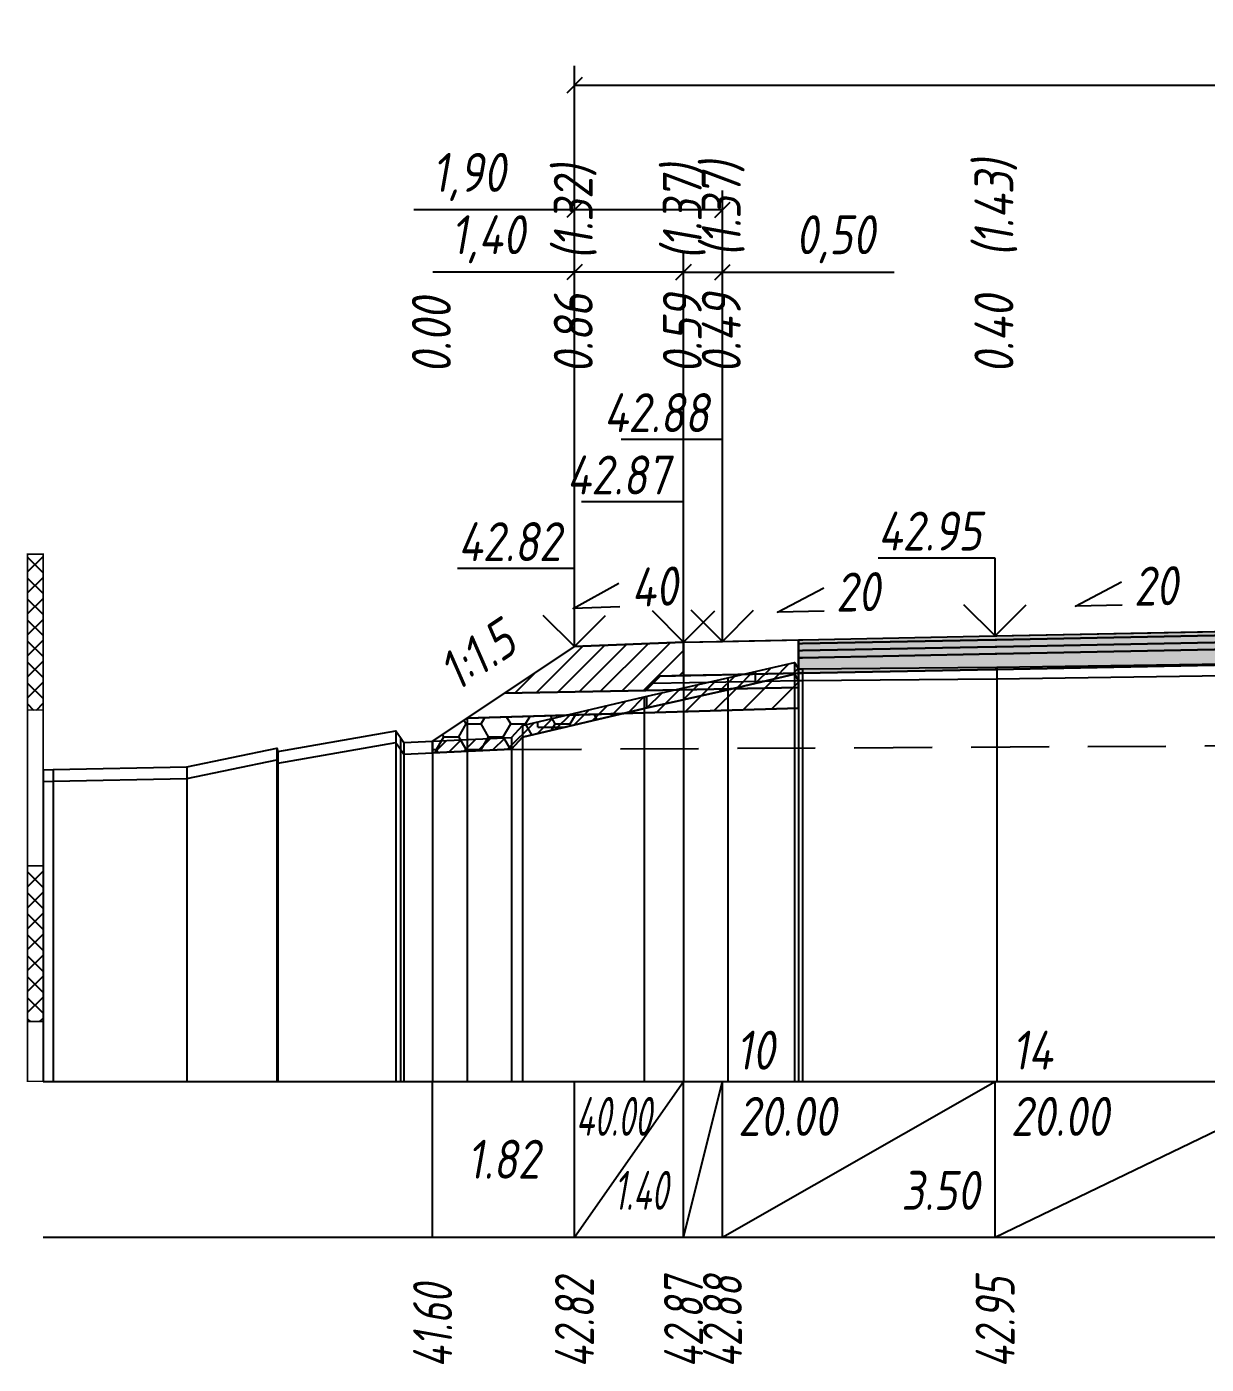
# Model space of a CAD drawing. Extents: x -717 to 1451, y -133302 to 233.
# Drawn here: x 78.9 to 154.7, y -88394.2 to -88308.3 of the extents above; entities that cross this region are included whole.
import ezdxf
from ezdxf.enums import TextEntityAlignment as Align

# ---------------------------------------------------------------- set-up
doc = ezdxf.new("R2010")
doc.units = 0
doc.linetypes.add('штриховая', pattern=[0.75, 0.5, -0.25])
for name, color, linetype in [('Интерполированный поперечник', 2, 'Continuous'), ('Код_514', 1, 'Continuous'), ('Контур_0', 7, 'Continuous'), ('Контур_2521', 7, 'Continuous'), ('Контур_2564', 7, 'Continuous'), ('Контур_2660', 7, 'Continuous'), ('Контур_2665', 7, 'Continuous'), ('Контур_400', 7, 'Continuous'), ('Контур_508', 7, 'Continuous'), ('Контур_512', 7, 'Continuous'), ('Контур_513', 7, 'Continuous'), ('Контур_818', 7, 'Continuous'), ('Красный поперечник', 1, 'Continuous'), ('Линейка абсолютных высот', 7, 'Continuous'), ('Объём_2501', 7, 'Continuous'), ('Объём_2564', 7, 'Continuous'), ('Объём_2650', 7, 'Continuous'), ('Объём_2660', 7, 'Continuous'), ('Объём_2661', 7, 'Continuous'), ('Объём_2665', 7, 'Continuous'), ('Объём_2666', 7, 'Continuous'), ('Объём_2667', 7, 'Continuous'), ('Объём_2668', 7, 'Continuous'), ('Объём_2669', 7, 'Continuous'), ('Объём_2675', 7, 'Continuous'), ('Объём_2753', 7, 'Continuous'), ('Откосы', 7, 'Continuous'), ('Отметки покрытия', 7, 'Continuous'), ('Рабочие отметки', 7, 'Continuous'), ('Рабочие отметки доп.', 7, 'Continuous'), ('Слои выравнивания', 7, 'Continuous'), ('Таблица', 7, 'Continuous'), ('Уклоны проезжей части', 7, 'Continuous'), ('Черный поперечник', 3, 'Continuous')]:
    doc.layers.add(name, color=color, linetype=linetype)
for name, color, linetype, true_color in [('Контур_2540', 2, 'Continuous', 0xffff00), ('Контур_2560', 2, 'Continuous', 0xffff00), ('Контур_2561', 7, 'Continuous', 0xff8040), ('Контур_2562', 3, 'Continuous', 0x00ff00), ('Контур_2563', 7, 'Continuous', 0xff8000), ('Контур_2570', 7, 'Continuous', 0x80ff00), ('Контур_2725', 7, 'Continuous', 0x323232), ('Контур_2736', 4, 'Continuous', 0x00ffff), ('Контур_2737', 4, 'Continuous', 0x00ffff), ('Контур_2738', 4, 'Continuous', 0x00ffff), ('Контур_2739', 4, 'Continuous', 0x00ffff), ('Контур_2741', 4, 'Continuous', 0x00ffff), ('Контур_2742', 4, 'Continuous', 0x00ffff), ('Контур_2743', 4, 'Continuous', 0x00ffff), ('Контур_2744', 7, 'Continuous', 0xa4ffff), ('Контур_2745', 7, 'Continuous', 0xa4ffff), ('Контур_2747', 4, 'Continuous', 0x00ffff), ('Контур_2748', 4, 'Continuous', 0x00ffff), ('Контур_2749', 4, 'Continuous', 0x00ffff), ('Контур_2750', 4, 'Continuous', 0x00ffff), ('Контур_2751', 4, 'Continuous', 0x00ffff), ('Контур_2752', 4, 'Continuous', 0x00ffff), ('Контур_2760', 7, 'Continuous', 0x323232), ('Контур_2761', 7, 'Continuous', 0x323232), ('Контур_2762', 7, 'Continuous', 0x323232), ('Контур_2763', 7, 'Continuous', 0x323232), ('Контур_402', 7, 'Continuous', 0xff6464), ('Контур_703', 4, 'Continuous', 0x00ffff), ('Контур_705', 4, 'Continuous', 0x00ffff), ('Контур_707', 4, 'Continuous', 0x00ffff), ('Контур_720', 131, 'Continuous', 0xaaffff), ('Объём_2500', 7, 'Continuous', 0xc0c0c0), ('Объём_2520', 7, 'Continuous', 0x80ffff), ('Объём_2540', 2, 'Continuous', 0xffff00), ('Объём_2560', 2, 'Continuous', 0xffff00), ('Объём_2561', 7, 'Continuous', 0xff8040), ('Объём_2562', 3, 'Continuous', 0x00ff00), ('Объём_2563', 7, 'Continuous', 0xff8000), ('Объём_2570', 7, 'Continuous', 0x80ff00), ('Объём_2600', 7, 'Continuous', 0x808000), ('Объём_2746', 2, 'Continuous', 0xffff00)]:
    doc.layers.add(name, color=color, linetype=linetype, true_color=true_color)
doc.styles.get("Standard").update_dxf_attribs({"font": 'txt', "height": 2.5})
doc.styles.add('М', font='romand.shx', dxfattribs={"width": 0.8, "oblique": 10, "height": 2.5})
doc.dimstyles.new('ISO-25', dxfattribs={"dimtxt": 2.5, "dimasz": 2.5, "dimexe": 1.25, "dimexo": 0.625, "dimtad": 1, "dimtxsty": 'Standard', "dimcen": 2.5, "dimadec": 0, "dimazin": 0, "dimtfac": 1, "dimtmove": 0, "dimatfit": 3, "dimfxl": 1, "dimarcsym": 0})
pattern_1 = [(45.0000013, (0, 0), (-0.67351924, 0.673519211), []), (135.0000003, (0, 0), (-0.673519222, -0.67351923), [])]

# ---------------------------------------------------------------- blocks, each defined once
blk = doc.blocks.new('_Oblique')
at = {"color": 0, "linetype": 'ByBlock', "lineweight": -2}
blk.add_line((-0.5, -0.5), (0.5, 0.5), dxfattribs=at)
blk = doc.blocks.new('*D1724')
at = {"color": 0, "lineweight": -2, "transparency": 16777216}
for p, q in [((114.107, -88347.523), (114.107, -88322.803)), ((121.107, -88347.243), (121.107, -88322.803)), ((114.107, -88324.053), (105.021, -88324.053)), ((121.107, -88324.053), (114.107, -88324.053))]:
    blk.add_line(p, q, dxfattribs=at)
at = {"layer": 'Defpoints', "color": 0, "transparency": 16777216}
for p in [(121.107, -88324.053), (114.107, -88348.148), (121.107, -88347.868)]:
    blk.add_point(p, dxfattribs=at)
at = {"color": 0, "lineweight": -2, "transparency": 16777216, "rotation": 180}
blk.add_blockref('_Oblique', (114.107, -88324.053), dxfattribs=at)
at = {"color": 0, "lineweight": -2, "transparency": 16777216}
blk.add_blockref('_Oblique', (121.107, -88324.053), dxfattribs=at)
at = {"color": 0, "transparency": 16777216, "insert": (108.562, -88321.94), "char_height": 2.5, "width": 8.75, "attachment_point": 5, "style": 'М'}
blk.add_mtext('1,40', dxfattribs=at)
blk = doc.blocks.new('*D1726')
at = {"color": 0, "lineweight": -2, "transparency": 16777216}
for p, q in [((121.107, -88347.243), (121.107, -88322.803)), ((123.607, -88347.193), (123.607, -88322.803)), ((121.107, -88324.053), (123.607, -88324.053)), ((123.607, -88324.053), (134.619, -88324.053))]:
    blk.add_line(p, q, dxfattribs=at)
at = {"layer": 'Defpoints', "color": 0, "transparency": 16777216}
for p in [(123.607, -88324.053), (121.107, -88347.868), (123.607, -88347.818)]:
    blk.add_point(p, dxfattribs=at)
at = {"color": 0, "lineweight": -2, "transparency": 16777216, "rotation": 180}
blk.add_blockref('_Oblique', (121.107, -88324.053), dxfattribs=at)
at = {"color": 0, "lineweight": -2, "transparency": 16777216}
blk.add_blockref('_Oblique', (123.607, -88324.053), dxfattribs=at)
at = {"color": 0, "transparency": 16777216, "insert": (130.857, -88321.94), "char_height": 2.5, "width": 9.16667, "attachment_point": 5, "style": 'М'}
blk.add_mtext('0,50', dxfattribs=at)
blk = doc.blocks.new('*D1729')
at = {"color": 0, "lineweight": -2, "transparency": 16777216}
for p, q in [((114.107, -88347.523), (114.107, -88318.803)), ((123.607, -88347.193), (123.607, -88318.803)), ((114.107, -88320.053), (103.801, -88320.053)), ((123.607, -88320.053), (114.107, -88320.053))]:
    blk.add_line(p, q, dxfattribs=at)
at = {"layer": 'Defpoints', "color": 0, "transparency": 16777216}
for p in [(123.607, -88320.053), (114.107, -88348.148), (123.607, -88347.818)]:
    blk.add_point(p, dxfattribs=at)
at = {"color": 0, "lineweight": -2, "transparency": 16777216, "rotation": 180}
blk.add_blockref('_Oblique', (114.107, -88320.053), dxfattribs=at)
at = {"color": 0, "lineweight": -2, "transparency": 16777216}
blk.add_blockref('_Oblique', (123.607, -88320.053), dxfattribs=at)
at = {"color": 0, "transparency": 16777216, "insert": (107.341, -88317.94), "char_height": 2.5, "width": 8.75, "attachment_point": 5, "style": 'М'}
blk.add_mtext('1,90', dxfattribs=at)
blk = doc.blocks.new('*D1730')
at = {"color": 0, "lineweight": -2, "transparency": 16777216}
for p, q in [((114.107, -88347.523), (114.107, -88310.803)), ((209.607, -88347.523), (209.607, -88310.803)), ((114.107, -88312.053), (209.607, -88312.053))]:
    blk.add_line(p, q, dxfattribs=at)
at = {"layer": 'Defpoints', "color": 0, "transparency": 16777216}
for p in [(209.607, -88312.053), (114.107, -88348.148), (209.607, -88348.148)]:
    blk.add_point(p, dxfattribs=at)
at = {"color": 0, "lineweight": -2, "transparency": 16777216, "rotation": 180}
blk.add_blockref('_Oblique', (114.107, -88312.053), dxfattribs=at)
at = {"color": 0, "lineweight": -2, "transparency": 16777216}
blk.add_blockref('_Oblique', (209.607, -88312.053), dxfattribs=at)
at = {"color": 0, "transparency": 16777216, "insert": (161.857, -88309.94), "char_height": 2.5, "width": 10.41667, "attachment_point": 5, "style": 'М'}
blk.add_mtext('19,10', dxfattribs=at)

msp = doc.modelspace()

# ---------------------------------------------------------------- hatches: boundary and pattern name
at = {"transparency": 33554681}
h = msp.add_hatch(dxfattribs=at)
h.set_pattern_fill('ANGLE', color=256)
h.set_pattern_definition([(0, (0, 0), (0, 6.985), [5.08, -1.905]), (90, (0, 0), (-6.985, 4e-16), [5.08, -1.905])])
h.paths.add_polyline_path([(128.49, -88350.274), (128.227, -88349.87), (123.961, -88350.857), (118.587, -88352.069), (110.77, -88353.9), (110.057, -88354.674), (105, -88354.907), (105, -88354.157), (110.057, -88353.924), (110.77, -88353.15), (118.587, -88351.319), (123.961, -88350.107), (128.227, -88349.12), (128.49, -88349.524)])
at = {"layer": 'Линейка абсолютных высот'}
h = msp.add_hatch(dxfattribs=at)
h.set_pattern_fill('ANSI37', scale=0.3, style=0)
h.set_pattern_definition(pattern_1)
h.paths.add_polyline_path([(80, -88352.164), (80, -88342.164), (79, -88342.164), (79, -88352.164)])
h = msp.add_hatch(dxfattribs=at)
h.set_pattern_fill('ANSI37', scale=0.3, style=0)
h.set_pattern_definition(pattern_1)
h.paths.add_polyline_path([(80, -88372.164), (80, -88362.164), (79, -88362.164), (79, -88372.164)])
at = {"layer": 'Объём_2563'}
h = msp.add_hatch(dxfattribs=at)
h.set_pattern_fill('ANSI31', color=256, scale=0.3)
h.paths.add_polyline_path([(114.107, -88348.085), (121.107, -88347.805), (121.107, -88349.955), (119.607, -88349.985), (118.689, -88350.903), (109.607, -88351.085)])
at = {"layer": 'Объём_2570'}
h = msp.add_hatch(dxfattribs=at)
h.set_pattern_fill('ANSI31', color=256, scale=0.2)
h.paths.add_polyline_path([(128.49, -88350.274), (128.227, -88349.87), (123.961, -88350.857), (118.587, -88352.069), (110.77, -88353.9), (110.057, -88354.674), (105, -88354.907), (105, -88354.157), (110.057, -88353.924), (110.77, -88353.15), (118.587, -88351.319), (123.961, -88350.107), (128.227, -88349.12), (128.49, -88349.524)])
at = {"layer": 'Объём_2600'}
h = msp.add_hatch(dxfattribs=at)
h.set_pattern_fill('ANSI31', color=6, scale=0.4)
h.paths.add_polyline_path([(118.587, -88352.069), (123.961, -88350.857), (128.227, -88349.87), (128.49, -88350.274), (128.49, -88352.041), (117.268, -88352.378)])
h = msp.add_hatch(dxfattribs=at)
h.set_pattern_fill('HONEY', color=5, scale=0.3)
h.paths.add_polyline_path([(105, -88354.157), (107.216, -88352.679), (117.268, -88352.378), (110.77, -88353.9), (110.057, -88354.674), (105, -88354.907)])
at = {"layer": 'Слои выравнивания'}
for color, points in [(2, [(128.49, -88347.657), (128.753, -88347.652), (141.107, -88347.405), (141.211, -88347.403), (157.323, -88347.081), (158.503, -88347.057), (158.503, -88347.307), (157.323, -88347.331), (141.211, -88347.653), (141.107, -88347.655), (128.753, -88347.902), (128.49, -88347.907)]), (3, [(128.49, -88347.907), (128.753, -88347.902), (141.107, -88347.655), (141.211, -88347.653), (157.323, -88347.331), (158.503, -88347.307), (158.503, -88347.757), (157.323, -88347.781), (141.211, -88348.103), (141.107, -88348.105), (128.753, -88348.352), (128.49, -88348.357)]), (4, [(128.49, -88348.357), (128.753, -88348.352), (141.107, -88348.105), (141.211, -88348.103), (157.323, -88347.781), (158.503, -88347.757), (158.503, -88348.207), (157.323, -88348.231), (141.211, -88348.553), (141.107, -88348.555), (128.753, -88348.802), (128.49, -88348.807)]), (5, [(128.49, -88348.807), (128.753, -88348.802), (141.107, -88348.555), (141.211, -88348.553), (157.323, -88348.231), (158.503, -88348.207), (158.503, -88349.207), (157.323, -88349.231), (141.211, -88349.553), (141.107, -88349.555), (128.753, -88349.802), (128.49, -88349.807)])]:
    msp.add_hatch(color=color, dxfattribs=at).paths.add_polyline_path(points)

# ---------------------------------------------------------------- linework, layer by layer
at = {"layer": 'Интерполированный поперечник', "linetype": 'штриховая', "ltscale": 10, "flags": 128}
msp.add_lwpolyline([(109.566, -88354.701), (209.047, -88354.169)], dxfattribs=at)
at = {"layer": 'Код_514'}
for p, q in [((105, -88386), (105, -88376)), ((114.107, -88386), (114.107, -88376)), ((114.107, -88386), (121.107, -88376)), ((121.107, -88386), (121.107, -88376)), ((121.107, -88386), (123.607, -88376)), ((123.607, -88386), (123.607, -88376)), ((123.607, -88386), (141.107, -88376)), ((141.107, -88386), (141.107, -88376)), ((141.107, -88386), (161.857, -88376))]:
    msp.add_line(p, q, dxfattribs=at)
at = {"layer": 'Контур_0', "flags": 128}
for points in [[(123.607, -88349.905), (121.107, -88349.955), (121.107, -88347.805), (128.49, -88347.657), (128.49, -88349.807), (123.607, -88349.905), (123.607, -88349.905)], [(114.107, -88348.085), (105, -88354.157), (105, -88354.157), (105, -88354.157), (105, -88354.157), (105, -88354.157), (105, -88354.157), (105, -88354.157), (105, -88354.157), (105, -88354.157), (105, -88354.157), (105, -88354.157), (105, -88354.157), (105, -88354.157), (105, -88354.157), (105, -88354.157)], [(114.107, -88348.085), (105, -88354.157), (105, -88354.157), (105, -88354.157), (105, -88354.157), (105, -88354.157), (105, -88354.157), (105, -88354.157), (105, -88354.157), (105, -88354.157), (105, -88354.157), (105, -88354.157), (105, -88354.157), (105, -88354.157), (105, -88354.157), (105, -88354.157), (105, -88354.157), (105, -88354.157), (105, -88354.157), (105, -88354.157), (105, -88354.157), (105, -88354.157), (105, -88354.157), (105, -88354.157), (105, -88354.157), (105, -88354.157), (105, -88354.157), (105, -88354.157), (105, -88354.157), (105, -88354.157)], [(109.607, -88351.085), (118.689, -88350.903), (119.607, -88349.985), (121.107, -88349.955)], [(119.607, -88349.985), (128.49, -88349.807), (128.49, -88350.707), (118.689, -88350.903), (119.607, -88349.985), (119.607, -88349.985)]]:
    msp.add_lwpolyline(points, dxfattribs=at)
at = {"layer": 'Контур_2521', "color": 250, "flags": 128}
msp.add_lwpolyline([(119.148, -88350.444), (128.49, -88350.257)], dxfattribs=at)
at = {"layer": 'Контур_2540', "flags": 128}
msp.add_lwpolyline([(118.689, -88350.903), (128.49, -88350.707), (128.49, -88352.041), (107.216, -88352.679), (109.607, -88351.085), (118.689, -88350.903), (118.689, -88350.903)], dxfattribs=at)
at = {"layer": 'Контур_2560', "flags": 128}
msp.add_lwpolyline([(114.107, -88348.085), (114.107, -88348.085), (114.107, -88348.085), (121.107, -88347.805)], dxfattribs=at)
at = {"layer": 'Контур_2561', "flags": 128}
msp.add_lwpolyline([(121.107, -88347.805), (121.107, -88347.805), (114.107, -88348.085), (114.107, -88348.085), (121.107, -88347.805)], dxfattribs=at)
at = {"layer": 'Контур_2562', "flags": 128}
msp.add_lwpolyline([(114.107, -88348.085), (114.107, -88348.085), (114.107, -88348.085), (114.107, -88348.085), (114.107, -88348.085)], dxfattribs=at)
at = {"layer": 'Контур_2563', "flags": 128}
msp.add_lwpolyline([(114.107, -88348.085), (121.107, -88347.805), (121.107, -88349.955), (119.607, -88349.985), (118.689, -88350.903), (109.607, -88351.085), (114.107, -88348.085), (114.107, -88348.085)], dxfattribs=at)
at = {"layer": 'Контур_2564', "flags": 128}
msp.add_lwpolyline([(114.107, -88348.085), (121.107, -88347.805)], dxfattribs=at)
at = {"layer": 'Контур_2570', "flags": 128}
msp.add_lwpolyline([(80, -88356.75), (80.639, -88356.73), (89.233, -88356.554), (95.01, -88355.354), (95.075, -88355.583), (102.649, -88354.241), (102.941, -88354.685), (103.149, -88354.992), (110.057, -88354.674), (110.77, -88353.9), (118.587, -88352.069), (123.961, -88350.857), (128.227, -88349.87), (128.49, -88350.274), (128.753, -88350.27), (141.211, -88350.154), (157.323, -88349.929)], dxfattribs=at)
at = {"layer": 'Контур_2660', "flags": 128}
msp.add_lwpolyline([(107.216, -88352.679), (128.49, -88352.041)], dxfattribs=at)
at = {"layer": 'Контур_2665', "flags": 128}
msp.add_lwpolyline([(114.107, -88348.085), (114.107, -88348.085)], dxfattribs=at)
at = {"layer": 'Контур_2725', "flags": 128}
msp.add_lwpolyline([(128.49, -88349.807), (128.753, -88349.802), (141.107, -88349.555), (141.211, -88349.553), (157.323, -88349.231), (158.503, -88349.207), (158.503, -88349.257), (159.634, -88349.235), (159.634, -88349.285), (160.765, -88349.262), (161.857, -88349.288), (163.24, -88349.322), (182.607, -88349.773), (186.597, -88349.866)], dxfattribs=at)
at = {"layer": 'Контур_2736', "flags": 128}
msp.add_lwpolyline([(114.107, -88348.085), (105, -88354.157)], dxfattribs=at)
at = {"layer": 'Контур_2737', "flags": 128}
msp.add_lwpolyline([(105, -88354.157), (105, -88354.157)], dxfattribs=at)
at = {"layer": 'Контур_2738', "flags": 128}
msp.add_lwpolyline([(105, -88354.157), (105, -88354.157)], dxfattribs=at)
at = {"layer": 'Контур_2739', "flags": 128}
msp.add_lwpolyline([(105, -88354.157), (105, -88354.157)], dxfattribs=at)
at = {"layer": 'Контур_2741', "flags": 128}
msp.add_lwpolyline([(105, -88354.157), (105, -88354.157)], dxfattribs=at)
at = {"layer": 'Контур_2742', "flags": 128}
msp.add_lwpolyline([(105, -88354.157), (105, -88354.157)], dxfattribs=at)
at = {"layer": 'Контур_2743', "flags": 128}
msp.add_lwpolyline([(105, -88354.157), (105, -88354.157)], dxfattribs=at)
at = {"layer": 'Контур_2744', "flags": 128}
msp.add_lwpolyline([(105, -88354.157), (105, -88354.157)], dxfattribs=at)
msp.add_lwpolyline([(105, -88354.157), (105, -88354.157)], dxfattribs=at)
msp.add_lwpolyline([(105, -88354.157), (105, -88354.157)], dxfattribs=at)
msp.add_lwpolyline([(105, -88354.157), (105, -88354.157)], dxfattribs=at)
msp.add_lwpolyline([(105, -88354.157), (105, -88354.157)], dxfattribs=at)
msp.add_lwpolyline([(105, -88354.157), (105, -88354.157)], dxfattribs=at)
at = {"layer": 'Контур_2745', "flags": 128}
msp.add_lwpolyline([(105, -88354.157), (105, -88354.157)], dxfattribs=at)
msp.add_lwpolyline([(105, -88354.157), (105, -88354.157)], dxfattribs=at)
msp.add_lwpolyline([(105, -88354.157), (105, -88354.157)], dxfattribs=at)
msp.add_lwpolyline([(105, -88354.157), (105, -88354.157)], dxfattribs=at)
msp.add_lwpolyline([(105, -88354.157), (105, -88354.157)], dxfattribs=at)
msp.add_lwpolyline([(105, -88354.157), (105, -88354.157)], dxfattribs=at)
at = {"layer": 'Контур_2747', "flags": 128}
msp.add_lwpolyline([(105, -88354.157), (105, -88354.157)], dxfattribs=at)
at = {"layer": 'Контур_2748', "flags": 128}
msp.add_lwpolyline([(105, -88354.157), (105, -88354.157)], dxfattribs=at)
at = {"layer": 'Контур_2749', "flags": 128}
msp.add_lwpolyline([(105, -88354.157), (105, -88354.157)], dxfattribs=at)
at = {"layer": 'Контур_2750', "flags": 128}
msp.add_lwpolyline([(105, -88354.157), (105, -88354.157)], dxfattribs=at)
at = {"layer": 'Контур_2751', "flags": 128}
msp.add_lwpolyline([(105, -88354.157), (105, -88354.157)], dxfattribs=at)
at = {"layer": 'Контур_2752', "flags": 128}
msp.add_lwpolyline([(105, -88354.157), (105, -88354.157)], dxfattribs=at)
at = {"layer": 'Контур_2760', "flags": 128}
msp.add_lwpolyline([(128.49, -88347.657), (128.753, -88347.652), (141.107, -88347.405), (141.211, -88347.403), (157.323, -88347.081), (158.503, -88347.057), (159.634, -88347.035), (160.765, -88347.012), (161.857, -88346.99), (163.24, -88347.018), (182.607, -88347.405), (186.597, -88347.485)], dxfattribs=at)
at = {"layer": 'Контур_2761', "flags": 128}
msp.add_lwpolyline([(128.49, -88347.907), (128.753, -88347.902), (141.107, -88347.655), (141.211, -88347.653), (157.323, -88347.331), (158.503, -88347.307), (159.634, -88347.285), (160.765, -88347.262), (161.857, -88347.24), (163.24, -88347.268), (182.607, -88347.655), (186.597, -88347.735)], dxfattribs=at)
at = {"layer": 'Контур_2762', "flags": 128}
msp.add_lwpolyline([(128.49, -88348.357), (128.753, -88348.352), (141.107, -88348.105), (141.211, -88348.103), (157.323, -88347.781), (158.503, -88347.757), (159.634, -88347.735), (160.765, -88347.712), (161.857, -88347.69), (163.24, -88347.718), (182.607, -88348.105), (186.597, -88348.185)], dxfattribs=at)
at = {"layer": 'Контур_2763', "flags": 128}
msp.add_lwpolyline([(128.49, -88348.807), (128.753, -88348.802), (141.107, -88348.555), (141.211, -88348.553), (157.323, -88348.231), (158.503, -88348.207), (159.634, -88348.185), (160.765, -88348.162), (161.857, -88348.14), (163.24, -88348.168), (182.607, -88348.555), (186.597, -88348.635)], dxfattribs=at)
at = {"layer": 'Контур_400', "flags": 128}
msp.add_lwpolyline([(121.107, -88347.805), (123.607, -88347.755), (123.607, -88347.755), (123.607, -88347.755), (123.607, -88347.755), (123.607, -88347.755), (123.607, -88347.755), (141.107, -88347.405), (161.857, -88346.99)], dxfattribs=at)
at = {"layer": 'Контур_402', "flags": 128}
msp.add_lwpolyline([(107.216, -88352.679), (128.49, -88352.041), (128.49, -88349.807), (158.503, -88349.207), (158.503, -88349.257), (159.634, -88349.235), (159.634, -88349.285), (160.765, -88349.262), (161.857, -88349.288), (163.24, -88349.322), (186.597, -88349.866), (186.597, -88351.782), (214.611, -88352.623)], dxfattribs=at)
at = {"layer": 'Контур_508', "flags": 128}
msp.add_lwpolyline([(105, -88354.157), (107.216, -88352.679), (128.49, -88352.041), (128.49, -88349.807), (158.503, -88349.207), (158.503, -88349.257), (159.634, -88349.235), (159.634, -88349.285), (160.765, -88349.262), (161.857, -88349.288), (163.24, -88349.322), (186.597, -88349.866), (186.597, -88351.782), (214.611, -88352.623), (217.613, -88354.624), (217.916, -88354.624), (219.916, -88354.624), (220.219, -88354.624), (223.666, -88352.326), (223.666, -88351.124), (224.438, -88350.61)], dxfattribs=at)
at = {"layer": 'Контур_512', "flags": 128}
msp.add_lwpolyline([(105, -88354.157), (107.216, -88352.679), (128.49, -88352.041)], dxfattribs=at)
at = {"layer": 'Контур_513', "flags": 128}
msp.add_lwpolyline([(105, -88354.157), (107.216, -88352.679), (128.49, -88352.041), (128.49, -88349.807), (158.503, -88349.207), (158.503, -88349.257), (159.634, -88349.235), (159.634, -88349.285), (160.765, -88349.262), (161.857, -88349.288), (163.24, -88349.322), (186.597, -88349.866), (186.597, -88351.782), (214.611, -88352.623), (217.613, -88354.624), (217.916, -88354.624), (219.916, -88354.624), (220.219, -88354.624), (223.666, -88352.326), (223.666, -88351.124), (224.438, -88350.61)], dxfattribs=at)
at = {"layer": 'Контур_703', "flags": 128}
for points in [[(114.107, -88348.085), (105, -88354.157)], [(105, -88354.157), (105, -88354.157)]]:
    msp.add_lwpolyline(points, dxfattribs=at)
at = {"layer": 'Контур_705', "flags": 128}
msp.add_lwpolyline([(105, -88354.157), (105, -88354.157)], dxfattribs=at)
at = {"layer": 'Контур_707', "flags": 128}
msp.add_lwpolyline([(105, -88354.157), (105, -88354.157)], dxfattribs=at)
at = {"layer": 'Контур_720', "flags": 128}
msp.add_lwpolyline([(105, -88354.157), (105, -88354.157)], dxfattribs=at)
at = {"layer": 'Контур_818', "flags": 128}
msp.add_lwpolyline([(105, -88354.907), (110.057, -88354.674), (110.77, -88353.9), (118.587, -88352.069), (123.961, -88350.857), (128.227, -88349.87), (128.49, -88350.274), (128.753, -88350.27), (141.211, -88350.154), (157.323, -88349.929)], dxfattribs=at)
at = {"layer": 'Красный поперечник'}
for p, q in [((121.107, -88347.805), (123.607, -88347.755)), ((123.607, -88347.755), (141.107, -88347.405)), ((141.107, -88347.405), (161.857, -88346.99)), ((105, -88354.157), (114.107, -88348.085)), ((114.107, -88348.085), (121.107, -88347.805)), ((128.49, -88352.041), (128.49, -88376)), ((107.216, -88352.679), (107.216, -88376)), ((105, -88354.157), (105, -88376))]:
    msp.add_line(p, q, dxfattribs=at)
at = {"layer": 'Линейка абсолютных высот', "color": 7, "const_width": 0.1, "flags": 128}
for points in [[(80, -88352.164), (80, -88342.164), (79, -88342.164), (79, -88352.164), (80, -88352.164)], [(80, -88362.164), (80, -88352.164), (79, -88352.164), (79, -88362.164), (80, -88362.164)], [(80, -88372.164), (80, -88362.164), (79, -88362.164), (79, -88372.164), (80, -88372.164)], [(80, -88376), (80, -88372.164), (79, -88372.164), (79, -88376), (80, -88376)]]:
    msp.add_lwpolyline(points, dxfattribs=at)
at = {"layer": 'Объём_2500', "flags": 128}
msp.add_lwpolyline([(123.607, -88349.905), (121.107, -88349.955), (121.107, -88347.805), (128.49, -88347.657), (128.49, -88349.807), (123.607, -88349.905), (123.607, -88349.905)], dxfattribs=at)
at = {"layer": 'Объём_2501', "flags": 128}
msp.add_lwpolyline([(121.107, -88347.805), (123.607, -88347.755), (123.607, -88347.755), (123.607, -88347.755), (123.607, -88347.755), (123.607, -88347.755), (123.607, -88347.755), (141.107, -88347.405), (161.857, -88346.99)], dxfattribs=at)
at = {"layer": 'Объём_2520', "color": 250, "flags": 128}
msp.add_lwpolyline([(119.607, -88349.985), (128.49, -88349.807), (128.49, -88350.707), (118.689, -88350.903), (119.607, -88349.985), (119.607, -88349.985)], dxfattribs=at)
at = {"layer": 'Объём_2540', "flags": 128}
msp.add_lwpolyline([(118.689, -88350.903), (128.49, -88350.707), (128.49, -88352.041), (107.216, -88352.679), (109.607, -88351.085), (118.689, -88350.903), (118.689, -88350.903)], dxfattribs=at)
at = {"layer": 'Объём_2560', "flags": 128}
msp.add_lwpolyline([(114.107, -88348.085), (114.107, -88348.085), (114.107, -88348.085), (121.107, -88347.805)], dxfattribs=at)
at = {"layer": 'Объём_2561', "flags": 128}
msp.add_lwpolyline([(121.107, -88347.805), (121.107, -88347.805), (114.107, -88348.085), (114.107, -88348.085), (121.107, -88347.805)], dxfattribs=at)
at = {"layer": 'Объём_2562', "flags": 128}
msp.add_lwpolyline([(114.107, -88348.085), (114.107, -88348.085), (114.107, -88348.085), (114.107, -88348.085), (114.107, -88348.085)], dxfattribs=at)
at = {"layer": 'Объём_2563', "color": 250, "flags": 128}
msp.add_lwpolyline([(114.107, -88348.085), (121.107, -88347.805), (121.107, -88349.955), (119.607, -88349.985), (118.689, -88350.903), (109.607, -88351.085), (114.107, -88348.085), (114.107, -88348.085)], dxfattribs=at)
at = {"layer": 'Объём_2564', "flags": 128}
msp.add_lwpolyline([(114.107, -88348.085), (121.107, -88347.805)], dxfattribs=at)
at = {"layer": 'Объём_2570', "flags": 128}
msp.add_lwpolyline([(128.49, -88350.274), (128.49, -88350.274), (128.49, -88350.274), (128.227, -88349.87), (123.961, -88350.857), (118.587, -88352.069), (110.77, -88353.9), (110.057, -88354.674), (105, -88354.907), (105, -88354.157), (110.057, -88353.924), (110.77, -88353.15), (118.587, -88351.319), (123.961, -88350.107), (128.227, -88349.12), (128.49, -88349.524), (128.49, -88349.524), (128.49, -88349.524), (128.49, -88349.524), (128.49, -88350.274), (128.49, -88350.274), (128.49, -88350.274)], dxfattribs=at)
at = {"layer": 'Объём_2600', "color": 5, "flags": 128}
msp.add_lwpolyline([(105, -88354.157), (107.216, -88352.679), (117.268, -88352.378), (110.77, -88353.9), (110.057, -88354.674), (105, -88354.907), (105, -88354.157), (105, -88354.157)], dxfattribs=at)
at = {"layer": 'Объём_2650', "color": 6, "flags": 128}
msp.add_lwpolyline([(118.587, -88352.069), (123.961, -88350.857), (128.227, -88349.87), (128.49, -88350.274), (128.49, -88352.041), (117.268, -88352.378), (118.587, -88352.069), (118.587, -88352.069)], dxfattribs=at)
at = {"layer": 'Объём_2660', "flags": 128}
msp.add_lwpolyline([(107.216, -88352.679), (128.49, -88352.041)], dxfattribs=at)
at = {"layer": 'Объём_2661', "flags": 128}
msp.add_lwpolyline([(114.107, -88348.085), (105, -88354.157)], dxfattribs=at)
at = {"layer": 'Объём_2665', "flags": 128}
msp.add_lwpolyline([(114.107, -88348.085), (114.107, -88348.085)], dxfattribs=at)
at = {"layer": 'Объём_2666', "flags": 128}
msp.add_lwpolyline([(114.107, -88348.085), (105, -88354.157)], dxfattribs=at)
at = {"layer": 'Объём_2667', "flags": 128}
msp.add_lwpolyline([(105, -88354.157), (105, -88354.157)], dxfattribs=at)
msp.add_lwpolyline([(105, -88354.157), (105, -88354.157)], dxfattribs=at)
at = {"layer": 'Объём_2668', "flags": 128}
msp.add_lwpolyline([(105, -88354.157), (105, -88354.157)], dxfattribs=at)
msp.add_lwpolyline([(105, -88354.157), (105, -88354.157)], dxfattribs=at)
at = {"layer": 'Объём_2669', "flags": 128}
msp.add_lwpolyline([(105, -88354.157), (105, -88354.157)], dxfattribs=at)
msp.add_lwpolyline([(105, -88354.157), (105, -88354.157)], dxfattribs=at)
at = {"layer": 'Объём_2675', "flags": 128}
msp.add_lwpolyline([(105, -88354.157), (105, -88354.157)], dxfattribs=at)
msp.add_lwpolyline([(105, -88354.157), (105, -88354.157)], dxfattribs=at)
msp.add_lwpolyline([(105, -88354.157), (105, -88354.157)], dxfattribs=at)
msp.add_lwpolyline([(105, -88354.157), (105, -88354.157)], dxfattribs=at)
msp.add_lwpolyline([(105, -88354.157), (105, -88354.157)], dxfattribs=at)
msp.add_lwpolyline([(105, -88354.157), (105, -88354.157)], dxfattribs=at)
msp.add_lwpolyline([(105, -88354.157), (105, -88354.157)], dxfattribs=at)
msp.add_lwpolyline([(105, -88354.157), (105, -88354.157)], dxfattribs=at)
msp.add_lwpolyline([(105, -88354.157), (105, -88354.157)], dxfattribs=at)
msp.add_lwpolyline([(105, -88354.157), (105, -88354.157)], dxfattribs=at)
msp.add_lwpolyline([(105, -88354.157), (105, -88354.157)], dxfattribs=at)
msp.add_lwpolyline([(105, -88354.157), (105, -88354.157)], dxfattribs=at)
at = {"layer": 'Объём_2746', "flags": 128}
msp.add_lwpolyline([(123.961, -88350.857), (128.227, -88349.87), (128.49, -88350.274), (128.49, -88352.041), (117.268, -88352.378), (118.587, -88352.069), (123.961, -88350.857), (123.961, -88350.857)], dxfattribs=at)
at = {"layer": 'Объём_2753', "flags": 128}
msp.add_lwpolyline([(128.49, -88347.657), (128.49, -88347.657)], dxfattribs=at)
at = {"layer": 'Откосы', "color": 1, "flags": 128}
for points in [[(117.019, -88345.528), (114.021, -88345.648), (116.959, -88344.029)], [(130.132, -88345.813), (127.132, -88345.873), (130.102, -88344.314)], [(149.257, -88345.431), (146.257, -88345.491), (149.227, -88343.931)]]:
    msp.add_lwpolyline(points, dxfattribs=at)
at = {"layer": 'Отметки покрытия', "color": 1}
for p, q in [((123.607, -88334.805), (117.107, -88334.805)), ((123.607, -88347.755), (123.607, -88334.805)), ((121.107, -88338.805), (114.557, -88338.805)), ((121.107, -88347.805), (121.107, -88338.805)), ((141.107, -88342.405), (133.607, -88342.405)), ((141.107, -88347.405), (141.107, -88342.405)), ((114.107, -88343.085), (106.607, -88343.085)), ((114.107, -88348.085), (114.107, -88343.085)), ((114.107, -88348.085), (112.107, -88346.085)), ((114.107, -88348.085), (116.107, -88346.085)), ((121.107, -88347.805), (119.107, -88345.805)), ((121.107, -88347.805), (123.107, -88345.805)), ((123.607, -88347.755), (121.607, -88345.755)), ((123.607, -88347.755), (125.607, -88345.755)), ((141.107, -88347.405), (139.107, -88345.405)), ((141.107, -88347.405), (143.107, -88345.405))]:
    msp.add_line(p, q, dxfattribs=at)
at = {"layer": 'Слои выравнивания'}
for p, q in [((128.49, -88347.657), (128.49, -88376)), ((121.107, -88347.805), (121.107, -88376))]:
    msp.add_line(p, q, dxfattribs=at)
at = {"layer": 'Слои выравнивания', "color": 2, "flags": 128}
msp.add_lwpolyline([(128.49, -88347.657), (128.753, -88347.652), (141.107, -88347.405), (141.211, -88347.403), (157.323, -88347.081), (158.503, -88347.057), (158.503, -88347.307), (157.323, -88347.331), (141.211, -88347.653), (141.107, -88347.655), (128.753, -88347.902), (128.49, -88347.907)], close=True, dxfattribs=at)
at = {"layer": 'Слои выравнивания', "color": 3, "flags": 128}
msp.add_lwpolyline([(128.49, -88347.907), (128.753, -88347.902), (141.107, -88347.655), (141.211, -88347.653), (157.323, -88347.331), (158.503, -88347.307), (158.503, -88347.757), (157.323, -88347.781), (141.211, -88348.103), (141.107, -88348.105), (128.753, -88348.352), (128.49, -88348.357)], close=True, dxfattribs=at)
at = {"layer": 'Слои выравнивания', "color": 4, "flags": 128}
msp.add_lwpolyline([(128.49, -88348.357), (128.753, -88348.352), (141.107, -88348.105), (141.211, -88348.103), (157.323, -88347.781), (158.503, -88347.757), (158.503, -88348.207), (157.323, -88348.231), (141.211, -88348.553), (141.107, -88348.555), (128.753, -88348.802), (128.49, -88348.807)], close=True, dxfattribs=at)
at = {"layer": 'Слои выравнивания', "color": 5, "flags": 128}
msp.add_lwpolyline([(128.49, -88348.807), (128.753, -88348.802), (141.107, -88348.555), (141.211, -88348.553), (157.323, -88348.231), (158.503, -88348.207), (158.503, -88349.207), (157.323, -88349.231), (141.211, -88349.553), (141.107, -88349.555), (128.753, -88349.802), (128.49, -88349.807)], close=True, dxfattribs=at)
at = {"layer": 'Таблица'}
for p, q in [((80, -88376), (249.438, -88376)), ((80, -88386), (249.438, -88386))]:
    msp.add_line(p, q, dxfattribs=at)
at = {"layer": 'Черный поперечник', "color": 7}
for p, q in [((128.227, -88349.12), (128.227, -88376)), ((141.211, -88349.404), (141.211, -88376)), ((123.961, -88350.107), (123.961, -88376)), ((128.49, -88349.524), (128.49, -88376)), ((128.753, -88349.52), (128.753, -88376)), ((118.587, -88351.319), (118.587, -88376)), ((102.649, -88353.491), (102.649, -88376)), ((110.77, -88353.15), (110.77, -88376)), ((95.01, -88354.604), (95.01, -88376)), ((102.941, -88353.935), (102.941, -88376)), ((103.149, -88354.242), (103.149, -88376)), ((110.057, -88353.924), (110.057, -88376)), ((95.075, -88354.833), (95.075, -88376)), ((80, -88356), (80, -88376)), ((80.639, -88355.98), (80.639, -88376)), ((89.233, -88355.804), (89.233, -88376))]:
    msp.add_line(p, q, dxfattribs=at)
at = {"layer": 'Черный поперечник', "flags": 128}
msp.add_lwpolyline([(80, -88356), (80.639, -88355.98), (89.233, -88355.804), (95.01, -88354.604), (95.075, -88354.833), (102.649, -88353.491), (102.941, -88353.935), (103.149, -88354.242), (110.057, -88353.924), (110.77, -88353.15), (118.587, -88351.319), (123.961, -88350.107), (128.227, -88349.12), (128.49, -88349.524), (128.753, -88349.52), (141.211, -88349.404), (157.323, -88349.179)], dxfattribs=at)

# ---------------------------------------------------------------- texts
at = {"layer": 'Код_514', "style": 'М', "oblique": 10}
for s, width, p in [('40.00', 0.6, (114.19, -88377)), ('20.00', 0.8, (124.607, -88377)), ('20.00', 0.8, (142.107, -88377))]:
    msp.add_text(s, height=2.5, dxfattribs=dict(at, width=width)).set_placement(p, align=Align.TOP_LEFT)
at = {"layer": 'Код_514', "style": 'М', "oblique": 10, "width": 0.8}
msp.add_text('1.82', height=2.5, dxfattribs=at).set_placement((109.554, -88381), align=Align.MIDDLE_CENTER)
at = {"layer": 'Код_514', "style": 'М', "oblique": 10}
for s, width, p in [('1.40', 0.6, (120.107, -88385)), ('3.50', 0.8, (140.107, -88385))]:
    msp.add_text(s, height=2.5, dxfattribs=dict(at, width=width)).set_placement(p, align=Align.BOTTOM_RIGHT)
at = {"layer": 'Код_514', "style": 'М', "oblique": 10, "width": 0.7}
for s, p in [('41.60', (105, -88394.382)), ('42.82', (114.107, -88394.382)), ('42.87', (121.107, -88394.382)), ('42.88', (123.607, -88394.382)), ('42.95', (141.107, -88394.382))]:
    msp.add_text(s, height=2.5, rotation=90, dxfattribs=at).set_placement(p, align=Align.MIDDLE_LEFT)
at = {"layer": 'Отметки покрытия', "color": 1, "style": 'М', "oblique": 10, "width": 0.8}
for s, p in [('42.88', (122.748, -88335.074)), ('42.87', (120.248, -88339.074)), ('42.95', (140.248, -88342.674)), ('42.82', (113.248, -88343.354))]:
    msp.add_text(s, height=2.5, dxfattribs=at).set_placement(p, align=Align.BOTTOM_RIGHT)
at = {"layer": 'Рабочие отметки', "color": 1, "style": 'М', "oblique": 10, "width": 0.8}
for s, p in [('0.86', (114.029, -88330.555)), ('0.59', (121.029, -88330.555)), ('0.49', (123.529, -88330.555)), ('0.40', (141.029, -88330.555)), ('0.00', (104.922, -88330.555))]:
    msp.add_text(s, height=2.5, rotation=90, dxfattribs=at).set_placement(p, align=Align.MIDDLE_LEFT)
at = {"layer": 'Рабочие отметки доп.', "color": 1, "style": 'М', "oblique": 10, "width": 0.8}
for s, p in [('(1.37)', (123.529, -88323.055)), ('(1.43)', (141.029, -88323.055)), ('(1.32)', (114.029, -88323.255)), ('(1.37)', (121.029, -88323.255))]:
    msp.add_text(s, height=2.5, rotation=90, dxfattribs=at).set_placement(p, align=Align.MIDDLE_LEFT)
at = {"layer": 'Слои выравнивания', "style": 'М', "oblique": 10, "width": 0.8}
for s, p in [('10', (125.727, -88376)), ('14', (143.497, -88376))]:
    msp.add_text(s, height=2.5, dxfattribs=at).set_placement(p, align=Align.BOTTOM_CENTER)
at = {"layer": 'Уклоны проезжей части', "color": 1, "style": 'М', "oblique": 10, "width": 0.8}
for s, rotation, p in [('40', 2.29061, (119.323, -88346.244)), ('20', 1.14576, (132.337, -88346.58)), ('20', 1.14576, (151.462, -88346.198)), ('1:1.5', 33.69007, (108.999, -88350.289))]:
    msp.add_text(s, height=2.5, rotation=rotation, dxfattribs=at).set_placement(p, align=Align.BOTTOM_CENTER)

# ---------------------------------------------------------------- dimensions: what is measured, and where the dimension line sits
at = {"color": 5}
dim = msp.add_linear_dim(base=(209.607, -88312.053), p1=(114.107, -88348.148), p2=(209.607, -88348.148), angle=180, dimstyle='ISO-25', override={"dimasz": 1, "dimlfac": 0.2, "dimzin": 0, "dimtxsty": 'М', "dimblk1": 'Oblique', "dimblk2": 'Oblique', "dimsah": 1}, dxfattribs=at)
dim.commit()
dim.dimension.update_dxf_attribs({"geometry": '*D1730', "text_midpoint": (161.857, -88309.94)})
for base, p1, p2, picture, middle in [((123.607, -88320.053), (114.107, -88348.148), (123.607, -88347.818), '*D1729', (107.341, -88320.053)), ((121.107, -88324.053), (114.107, -88348.148), (121.107, -88347.868), '*D1724', (108.562, -88324.053)), ((123.607, -88324.053), (121.107, -88347.868), (123.607, -88347.818), '*D1726', (130.857, -88324.053))]:
    dim = msp.add_linear_dim(base=base, p1=p1, p2=p2, angle=180, dimstyle='ISO-25', override={"dimasz": 1, "dimlfac": 0.2, "dimzin": 0, "dimtxsty": 'М', "dimblk1": 'Oblique', "dimblk2": 'Oblique', "dimsah": 1}, dxfattribs=at)
    dim.commit()
    dim.dimension.update_dxf_attribs({"geometry": picture, "text_midpoint": middle, "dimtype": 160})

doc.saveas('drawing.dxf')
